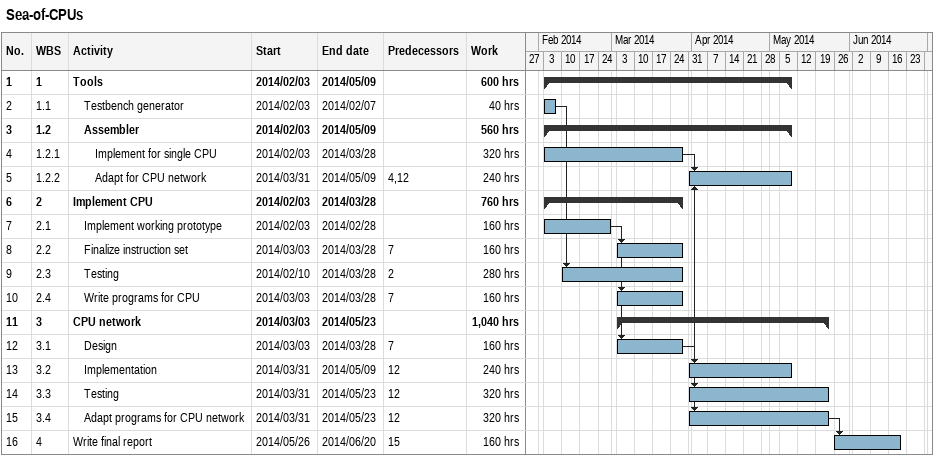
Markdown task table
Sea-of-CPUs

| ID | WBS | Task | Start | Finish | Predecessors | Work (h) |
|---|---|---|---|---|---|---|
| 1 | 1 | **Tools** | 2014-02-03 | 2014-05-09 |  | 600 |
| 2 | 1.1 | Testbench generator | 2014-02-03 | 2014-02-07 |  | 40 |
| 3 | 1.2 | **Assembler** | 2014-02-03 | 2014-05-09 |  | 560 |
| 4 | 1.2.1 | Implement for single CPU | 2014-02-03 | 2014-03-28 |  | 320 |
| 5 | 1.2.2 | Adapt for CPU network | 2014-03-31 | 2014-05-09 | 4, 12 | 240 |
| 6 | 2 | **Implement CPU** | 2014-02-03 | 2014-03-28 |  | 760 |
| 7 | 2.1 | Implement working prototype | 2014-02-03 | 2014-02-28 |  | 160 |
| 8 | 2.2 | Finalize instruction set | 2014-03-03 | 2014-03-28 | 7 | 160 |
| 9 | 2.3 | Testing | 2014-02-10 | 2014-03-28 | 2 | 280 |
| 10 | 2.4 | Write programs for CPU | 2014-03-03 | 2014-03-28 | 7 | 160 |
| 11 | 3 | **CPU network** | 2014-03-03 | 2014-05-23 |  | 1040 |
| 12 | 3.1 | Design | 2014-03-03 | 2014-03-28 | 7 | 160 |
| 13 | 3.2 | Implementation | 2014-03-31 | 2014-05-09 | 12 | 240 |
| 14 | 3.3 | Testing | 2014-03-31 | 2014-05-23 | 12 | 320 |
| 15 | 3.4 | Adapt programs for CPU network | 2014-03-31 | 2014-05-23 | 12 | 320 |
| 16 | 4 | Write final report | 2014-05-26 | 2014-06-20 | 15 | 160 |
